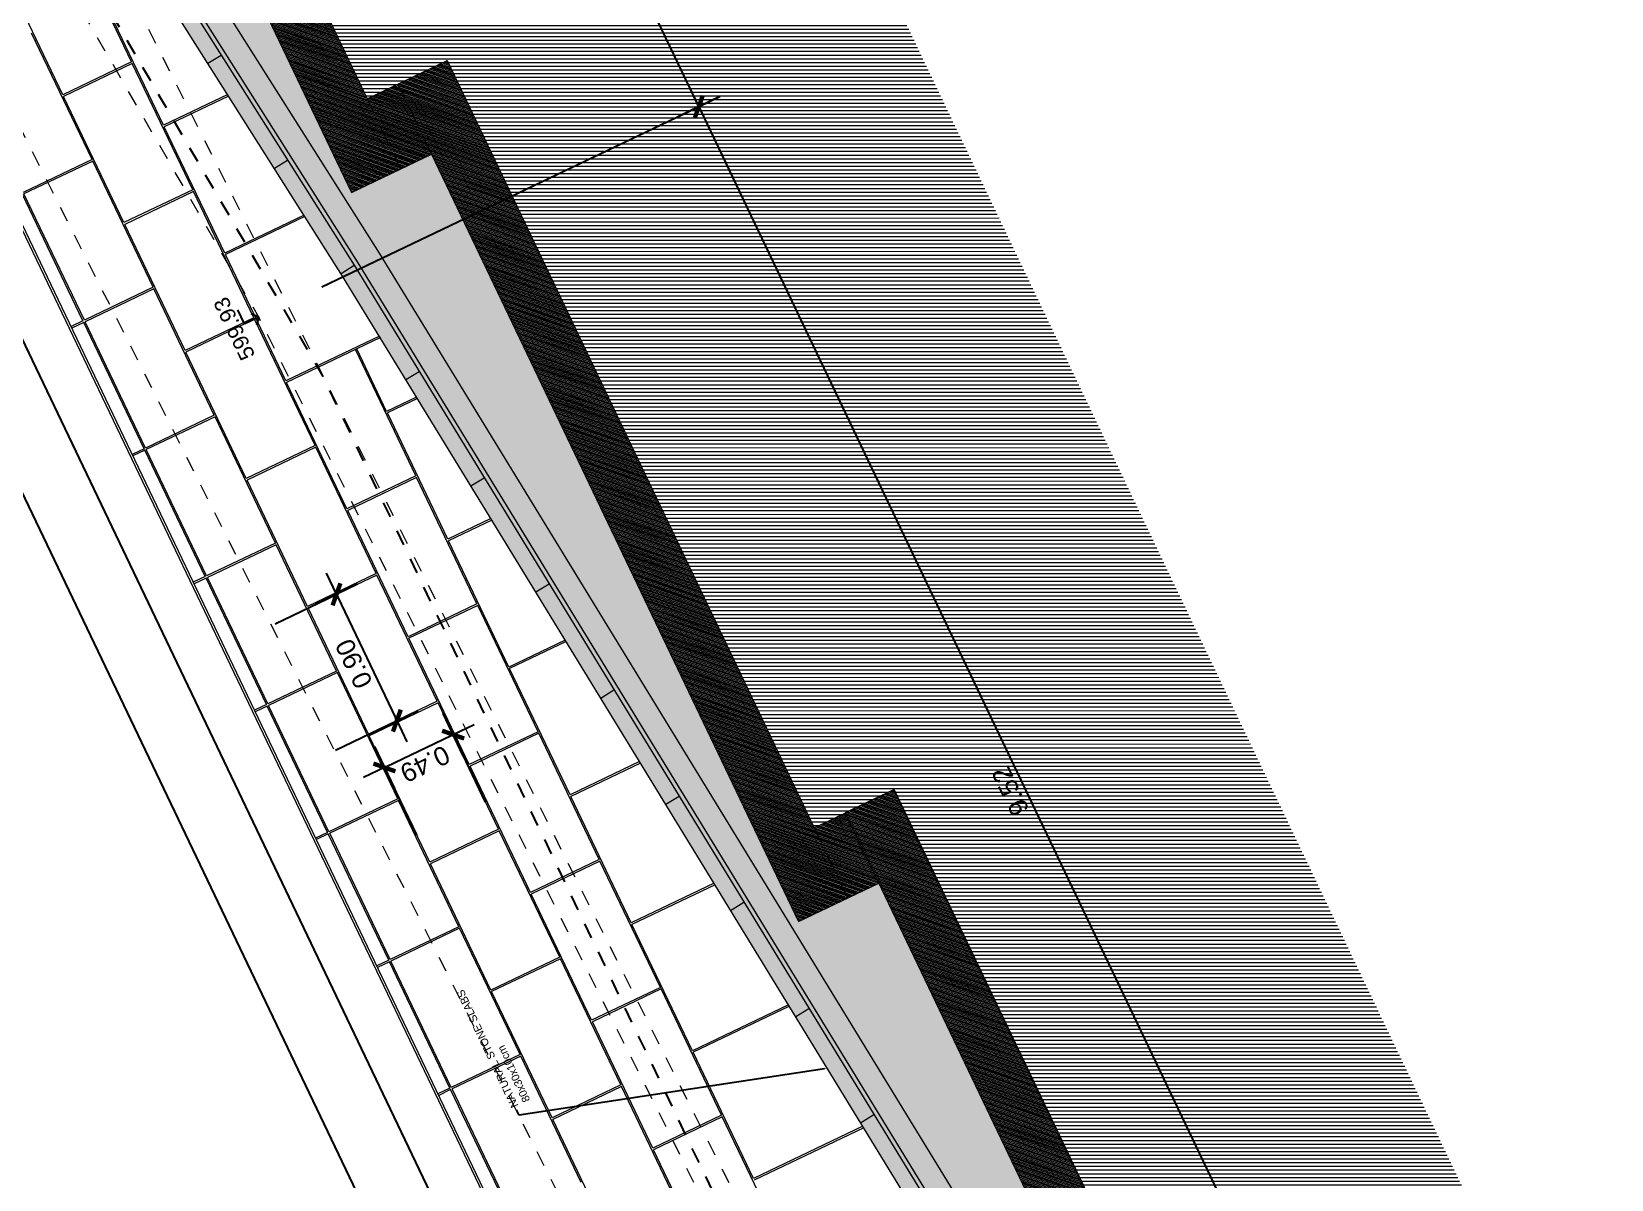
# Model space of a CAD drawing. Header units: metres. Extents: x 678805 to 1359287, y 2747329 to 5497370.
# Drawn here: x 679480.14 to 679490.3, y 2747440.19 to 2747447.57 of the extents above; entities that cross this region are included whole.
import ezdxf
from ezdxf import colors
from ezdxf.entities.mleader import LeaderData, LeaderLine
from ezdxf.enums import TextEntityAlignment as Align
from ezdxf.math import Vec2, Vec3

# ---------------------------------------------------------------- set-up
doc = ezdxf.new("R2010")
doc.units = ezdxf.units.M
for name, pattern in [('XREF_MON_WATERFEATURE$0$Dash_2_', [0.25, 0.125, -0.125]), ('XREF_MON_WATERFEATURE$0$DASHEDX2', [1.5, 1, -0.5]), ('XREF_MON_WATERFEATURE$0$TRAZOS2', [9.525, 6.35, -3.175])]:
    doc.linetypes.add(name, pattern=pattern)
for name, color, linetype, true_color in [('02-L-Waterfeatures 01', 7, 'Continuous', 0x4da6ff), ('XREF_MON_WATERFEATURE$0$01-TX-Dimensions_1-50', 7, 'Continuous', 0x3f5f7f), ('XREF_MON_WATERFEATURE$0$EIT_3 TR sorra', 7, 'Continuous', 0xd8ceb0)]:
    doc.layers.add(name, color=color, linetype=linetype, true_color=true_color)
for name, color, linetype in [('XREF_MON_WATERFEATURE$0$01-TX', 7, 'Continuous'), ('XREF_MON_WATERFEATURE$0$02-L-Water Level', 140, 'Continuous'), ('XREF_MON_WATERFEATURE$0$COTAUX', 7, 'Continuous')]:
    doc.layers.add(name, color=color, linetype=linetype)
for name, color, linetype, lineweight, true_color in [('XREF_MON_WATERFEATURE$0$02-L-projecció', 7, 'Continuous', 5, 0x636363), ('XREF_MON_WATERFEATURE$0$02-L-projecció 2', 7, 'Continuous', 5, 0x636363), ('XREF_MON_WATERFEATURE$0$03-TR-Paviment_08_Natural Stone Bleachers', 7, 'Continuous', 5, 0xafad9d), ('XREF_MON_WATERFEATURE$0$3-TR D formigó', 7, 'Continuous', 5, 0x666666), ('XREF_MON_WATERFEATURE$0$3-TR tot_u', 7, 'Continuous', 5, 0x787878)]:
    doc.layers.add(name, color=color, linetype=linetype, lineweight=lineweight, true_color=true_color)
doc.layers.add('XREF_MON_WATERFEATURE$0$02-L-seccionat', color=6, linetype='Continuous', lineweight=5)
doc.layers.add('XREF_MON_WATERFEATURE$0$3-TR terra compactada', color=45, linetype='Continuous', lineweight=0)
doc.styles.add('XREF_MON_WATERFEATURE$0$Standard', font='arial.ttf')
doc.dimstyles.new('XREF_MON_WATERFEATURE$0$E50', dxfattribs={"dimscale": 0.03, "dimtxt": 4, "dimasz": 0.5, "dimexe": 0.1, "dimexo": 15, "dimgap": 1, "dimtad": 1, "dimzin": 0, "dimdsep": 46, "dimtxsty": 'XREF_MON_WATERFEATURE$0$Standard', "dimblk1": 'XREF_MON_WATERFEATURE$0$LINCOT200', "dimblk2": 'XREF_MON_WATERFEATURE$0$LINCOT200', "dimsah": 1, "dimcen": 0.1, "dimdle": 0.1, "dimclrt": 256, "dimadec": 0, "dimazin": 0, "dimtfac": 0.015385, "dimtofl": 0, "dimtmove": 0, "dimatfit": 3, "dimldrblk": 'XREF_MON_WATERFEATURE$0$LINCOT200', "dimfxl": 1, "dimtolj": 1, "dimtzin": 0, "dimarcsym": 0})
pattern_1 = [(45.00369, (0, 0), (-0.0056572186, 0.0056564898), [])]

# ---------------------------------------------------------------- blocks, each defined once
blk = doc.blocks.new('XREF_MON_WATERFEATURE$0$View P3')
at = {"layer": 'XREF_MON_WATERFEATURE$0$03-TR-Paviment_08_Natural Stone Bleachers'}
h = blk.add_hatch(dxfattribs=at)
h.set_pattern_fill('DASH', color=256, scale=0.0015, angle=233.4975, style=0, double=1)
h.set_pattern_definition([(349.055117, (-10.2199265, 48.01), (0.00558010167, 0.00377164127), [0.0047625, -0.0047625])])
h.paths.add_polyline_path([(4.685, -1.285), (4.784, -1.285), (4.784, -2.655), (14.314, -1.67), (28.763, 0.05), (28.892, 0.06), (28.937, 0.06), (28.937, -0.03), (14.325, -1.769), (4.684, -2.766), (4.685, -1.285)])
at = {"layer": 'XREF_MON_WATERFEATURE$0$3-TR D formigó'}
h = blk.add_hatch(dxfattribs=at)
h.set_pattern_fill('_USER', color=256, scale=0.008, angle=45.0037, pattern_type=0)
h.set_pattern_definition(pattern_1)
h.paths.add_polyline_path([(9.807, -2.874), (9.307, -2.874), (9.307, -3.096), (9.807, -3.096)])
h.paths.add_polyline_path([(15.274, -2.524), (14.774, -2.524), (9.307, -2.524), (9.307, -2.874), (9.807, -2.874), (15.274, -2.874)])
h.paths.add_polyline_path([(15.274, -2.303), (14.774, -2.303), (14.774, -2.524), (15.274, -2.524)])
h.paths.add_polyline_path([(20.741, -1.953), (20.241, -1.953), (14.774, -1.953), (14.774, -2.303), (15.274, -2.303), (20.741, -2.303)])
h.paths.add_polyline_path([(20.741, -1.652), (20.241, -1.652), (20.241, -1.953), (20.741, -1.953)])
h.paths.add_polyline_path([(26.211, -1.652), (26.211, -1.001), (28.937, -1.001), (28.937, -0.651), (25.711, -0.651), (25.711, -1.302), (20.241, -1.302), (20.241, -1.652), (20.741, -1.652)])
h = blk.add_hatch(dxfattribs=at)
h.set_pattern_fill('_USER', color=256, scale=0.008, angle=45.0037, pattern_type=0)
h.set_pattern_definition(pattern_1)
h.paths.add_polyline_path([(4.685, -1.448), (3.985, -1.447), (3.986, -1.584), (3.986, -1.591), (1.736, -2.305), (1.235, -2.304), (1.235, -3.004), (2.186, -3.004), (2.186, -2.372), (3.986, -1.8), (4.285, -1.8), (4.285, -3.096), (3.534, -3.096), (3.534, -3.446), (9.807, -3.446), (9.807, -3.096), (4.684, -3.096), (4.684, -2.766), (4.684, -2.766)])
at = {"layer": 'XREF_MON_WATERFEATURE$0$3-TR terra compactada'}
h = blk.add_hatch(dxfattribs=at)
h.set_pattern_fill('LINE', color=256, scale=0.0075, angle=-115.55755, style=0)
h.paths.add_polyline_path([(33.425, -5.638), (33.425, -0.19), (28.937, -0.261), (28.937, -1.001), (26.211, -1.001), (26.211, -1.652), (20.741, -1.652), (20.741, -2.303), (15.274, -2.303), (15.274, -2.874), (9.807, -2.874), (9.807, -3.414), (9.807, -3.446), (3.534, -3.446), (3.534, -3.096), (4.285, -3.096), (4.285, -1.8), (3.986, -1.8), (2.186, -2.372), (2.186, -3.004), (1.235, -3.004), (1.235, -2.476), (0.86, -2.476), (-0.986, -2.44), (-0.986, -5.638)])
at = {"layer": 'XREF_MON_WATERFEATURE$0$3-TR tot_u'}
h = blk.add_hatch(dxfattribs=at)
h.set_pattern_fill('AR-CONC', color=256, scale=0.00025, angle=90.2657)
h.paths.add_polyline_path([(28.937, -0.058), (14.328, -1.797), (4.684, -2.794), (4.684, -2.945), (14.344, -1.946), (28.937, -0.209)])
h = blk.add_hatch(dxfattribs=at)
h.set_pattern_fill('AR-CONC', color=256, scale=0.0008, angle=90.2657)
h.paths.add_polyline_path([(20.241, -1.953), (20.241, -1.302), (25.711, -1.302), (25.711, -0.651), (28.937, -0.651), (28.937, -0.209), (14.344, -1.946), (4.684, -2.945), (4.684, -3.096), (9.307, -3.096), (9.307, -2.524), (14.774, -2.524), (14.774, -1.953)])
at = {"layer": 'XREF_MON_WATERFEATURE$0$EIT_3 TR sorra'}
h = blk.add_hatch(dxfattribs=at)
h.set_pattern_fill('ANSI36', color=256, scale=0.001075, angle=0.62836, style=0, double=1)
h.paths.add_polyline_path([(28.937, -0.03), (14.325, -1.769), (4.684, -2.766), (4.684, -2.794), (14.328, -1.797), (28.937, -0.058)])
at = {"layer": 'XREF_MON_WATERFEATURE$0$02-L-projecció', "linetype": 'XREF_MON_WATERFEATURE$0$TRAZOS2', "ltscale": 0.01, "flags": 128}
for points in [[(3.884, -1.273), (4.784, -1.26), (14.309, -1.07), (28.892, 0.06)], [(4.783, -1.46), (4.788, -1.46), (18.35, -1.189)]]:
    blk.add_lwpolyline(points, dxfattribs=at)
at = {"layer": 'XREF_MON_WATERFEATURE$0$02-L-projecció'}
for points in [[(28.937, -0.058), (14.328, -1.797), (4.683, -2.794)], [(28.937, -0.209), (14.344, -1.946), (4.684, -2.945)]]:
    blk.add_lwpolyline(points, dxfattribs=at)
at = {"layer": 'XREF_MON_WATERFEATURE$0$02-L-projecció', "linetype": 'XREF_MON_WATERFEATURE$0$TRAZOS2', "ltscale": 0.01}
for points in [[(15.274, -2.303), (14.774, -2.303)], [(14.774, -2.524), (15.274, -2.524)], [(9.807, -2.874), (9.307, -2.874)], [(9.307, -3.096), (9.807, -3.096)]]:
    blk.add_lwpolyline(points, dxfattribs=at)
at = {"layer": 'XREF_MON_WATERFEATURE$0$02-L-projecció 2'}
for points in [[(4.685, -1.285), (4.685, 0.06), (28.937, 0.06)], [(7.484, 0.045), (26.178, 0.045)], [(9.296, -0.04), (9.296, 0.045)], [(9.307, -0.04), (9.307, 0.045)], [(10.207, -0.04), (10.207, 0.045)], [(10.218, -0.04), (10.218, 0.045)], [(11.118, -0.04), (11.118, 0.045)], [(11.129, -0.04), (11.129, 0.045)], [(12.029, -0.04), (12.029, 0.045)], [(12.04, -0.04), (12.04, 0.045)], [(12.94, -0.04), (12.94, 0.045)], [(12.952, -0.04), (12.952, 0.045)], [(13.852, -0.04), (13.852, 0.045)], [(13.863, -0.04), (13.863, 0.045)], [(14.763, -0.04), (14.763, 0.045)], [(14.774, -0.04), (14.774, 0.045)], [(8.396, -0.04), (9.296, -0.04)], [(8.396, -0.05), (9.296, -0.05)], [(9.296, -0.54), (9.296, -0.05)], [(9.307, -0.04), (10.207, -0.04)], [(9.307, -0.54), (9.307, -0.05)], [(9.307, -0.05), (10.207, -0.05)], [(10.207, -0.54), (10.207, -0.05)], [(10.218, -0.04), (11.118, -0.04)], [(10.218, -0.54), (10.218, -0.05)], [(10.218, -0.05), (11.118, -0.05)], [(11.118, -0.54), (11.118, -0.05)], [(11.129, -0.04), (12.029, -0.04)], [(11.129, -0.54), (11.129, -0.05)], [(11.129, -0.05), (12.029, -0.05)], [(12.029, -0.54), (12.029, -0.05)], [(12.04, -0.04), (12.94, -0.04)], [(12.04, -0.54), (12.04, -0.05)], [(12.04, -0.05), (12.94, -0.05)], [(12.94, -0.54), (12.94, -0.05)], [(12.952, -0.04), (13.852, -0.04)], [(12.952, -0.54), (12.952, -0.05)], [(12.952, -0.05), (13.852, -0.05)], [(13.852, -0.54), (13.852, -0.05)], [(13.863, -0.04), (14.763, -0.04)], [(13.863, -0.54), (13.863, -0.05)], [(13.863, -0.05), (14.763, -0.05)], [(14.763, -0.54), (14.763, -0.05)], [(14.774, -0.04), (15.674, -0.04)], [(14.774, -0.54), (14.774, -0.05)], [(14.774, -0.05), (15.674, -0.05)], [(15.674, -0.54), (15.674, -0.05)], [(15.685, -0.54), (15.685, -0.05)], [(7.94, -0.55), (8.84, -0.55)], [(8.396, -0.54), (9.296, -0.54)], [(8.84, -1.04), (8.84, -0.55)], [(8.851, -0.55), (9.751, -0.55)], [(8.851, -1.04), (8.851, -0.55)], [(9.307, -0.54), (10.207, -0.54)], [(9.751, -1.04), (9.751, -0.55)], [(9.762, -0.55), (10.662, -0.55)], [(9.762, -1.04), (9.762, -0.55)], [(10.218, -0.54), (11.118, -0.54)], [(10.662, -1.04), (10.662, -0.55)], [(10.674, -0.55), (11.574, -0.55)], [(10.674, -1.04), (10.674, -0.55)], [(11.129, -0.54), (12.029, -0.54)], [(11.574, -1.04), (11.574, -0.55)], [(11.585, -0.55), (12.485, -0.55)], [(11.585, -1.04), (11.585, -0.55)], [(12.04, -0.54), (12.94, -0.54)], [(12.485, -1.04), (12.485, -0.55)], [(12.496, -0.55), (13.396, -0.55)], [(12.496, -1.04), (12.496, -0.55)], [(12.952, -0.54), (13.852, -0.54)], [(13.396, -1.04), (13.396, -0.55)], [(13.407, -0.55), (14.307, -0.55)], [(13.407, -1.04), (13.407, -0.55)], [(13.863, -0.54), (14.763, -0.54)], [(14.307, -1.04), (14.307, -0.55)], [(14.318, -0.55), (15.218, -0.55)], [(14.318, -1.04), (14.318, -0.55)], [(14.774, -0.54), (15.674, -0.54)], [(15.218, -1.04), (15.218, -0.55)], [(15.23, -0.55), (16.13, -0.55)], [(15.23, -1.04), (15.23, -0.55)], [(15.685, -0.54), (16.585, -0.54)], [(16.13, -1.04), (16.13, -0.55)], [(16.141, -0.55), (17.041, -0.55)], [(16.141, -1.04), (16.141, -0.55)], [(7.484, -1.05), (8.384, -1.05)], [(7.94, -1.04), (8.84, -1.04)], [(8.384, -1.54), (8.384, -1.05)], [(8.396, -1.05), (9.296, -1.05)], [(8.396, -1.54), (8.396, -1.05)], [(8.851, -1.04), (9.751, -1.04)], [(9.296, -1.54), (9.296, -1.05)], [(9.307, -1.05), (10.207, -1.05)], [(9.307, -1.54), (9.307, -1.05)], [(9.762, -1.04), (10.662, -1.04)], [(10.207, -1.54), (10.207, -1.05)], [(10.218, -1.05), (11.118, -1.05)], [(10.218, -1.54), (10.218, -1.05)], [(10.674, -1.04), (11.574, -1.04)], [(11.118, -1.54), (11.118, -1.05)], [(11.129, -1.05), (12.029, -1.05)], [(11.129, -1.54), (11.129, -1.05)], [(11.585, -1.04), (12.485, -1.04)], [(12.029, -1.54), (12.029, -1.05)], [(12.04, -1.05), (12.94, -1.05)], [(12.04, -1.54), (12.04, -1.05)], [(12.496, -1.04), (13.396, -1.04)], [(12.94, -1.54), (12.94, -1.05)], [(12.952, -1.05), (13.852, -1.05)], [(12.952, -1.54), (12.952, -1.05)], [(13.407, -1.04), (14.307, -1.04)], [(13.852, -1.718), (13.852, -1.05)], [(13.863, -1.05), (14.763, -1.05)], [(13.863, -1.717), (13.863, -1.05)], [(14.318, -1.04), (15.218, -1.04)], [(14.763, -1.616), (14.763, -1.05)], [(14.774, -1.05), (15.674, -1.05)], [(14.774, -1.615), (14.774, -1.05)], [(15.23, -1.04), (16.13, -1.04)], [(15.674, -1.508), (15.674, -1.05)], [(15.685, -1.05), (16.585, -1.05)], [(15.685, -1.507), (15.685, -1.05)], [(16.141, -1.04), (17.041, -1.04)], [(7.484, -1.54), (8.384, -1.54)], [(7.929, -2.33), (7.929, -1.55)], [(7.94, -1.55), (8.84, -1.55)], [(7.94, -2.329), (7.94, -1.55)], [(8.396, -1.54), (9.296, -1.54)], [(8.84, -2.236), (8.84, -1.55)], [(8.851, -1.55), (9.751, -1.55)], [(8.851, -2.235), (8.851, -1.55)], [(9.307, -1.54), (10.207, -1.54)], [(9.751, -2.142), (9.751, -1.55)], [(9.762, -1.55), (10.662, -1.55)], [(9.762, -2.14), (9.762, -1.55)], [(10.218, -1.54), (11.118, -1.54)], [(10.662, -2.047), (10.662, -1.55)], [(10.674, -1.55), (11.574, -1.55)], [(10.674, -2.046), (10.674, -1.55)], [(11.129, -1.54), (12.029, -1.54)], [(11.574, -1.953), (11.574, -1.55)], [(11.585, -1.55), (12.485, -1.55)], [(11.585, -1.952), (11.585, -1.55)], [(12.04, -1.54), (12.94, -1.54)], [(12.485, -1.859), (12.485, -1.55)], [(12.496, -1.55), (13.396, -1.55)], [(12.496, -1.858), (12.496, -1.55)], [(12.952, -1.54), (13.852, -1.54)], [(13.396, -1.765), (13.396, -1.55)], [(13.407, -1.55), (13.852, -1.55)], [(13.407, -1.764), (13.407, -1.55)]]:
    blk.add_lwpolyline(points, dxfattribs=at)
at = {"layer": 'XREF_MON_WATERFEATURE$0$02-L-projecció 2', "linetype": 'XREF_MON_WATERFEATURE$0$TRAZOS2', "ltscale": 0.01}
blk.add_lwpolyline([(4.784, -0.851), (5.234, -0.845), (5.234, -0.707), (5.684, -0.702), (5.684, -0.564), (6.136, -0.559), (6.134, -0.421), (6.796, -0.41), (28.892, 0.06)], dxfattribs=at)
at = {"layer": 'XREF_MON_WATERFEATURE$0$02-L-seccionat'}
for p, q in [((15.922, -1.478), (15.933, -1.578)), ((15.128, -1.573), (15.138, -1.672)), ((14.333, -1.668), (14.344, -1.767)), ((13.538, -1.75), (13.548, -1.85)), ((11.946, -1.915), (11.956, -2.014)), ((12.742, -1.832), (12.752, -1.932)), ((11.15, -1.997), (11.161, -2.096)), ((10.355, -2.079), (10.365, -2.179)), ((9.559, -2.161), (9.569, -2.261)), ((7.967, -2.326), (7.978, -2.425)), ((8.763, -2.244), (8.773, -2.343))]:
    blk.add_line(p, q, dxfattribs=at)
blk.add_lwpolyline([(4.685, -1.285), (4.784, -1.285), (4.784, -2.655), (14.314, -1.67), (28.763, 0.05), (28.892, 0.06), (28.937, 0.06), (28.937, -0.03), (14.325, -1.769), (4.684, -2.766), (4.685, -1.285)], close=True, dxfattribs=at)
for points in [[(25.711, -1.302), (20.241, -1.302), (20.241, -1.953), (14.774, -1.953), (14.774, -2.524), (9.307, -2.524), (9.307, -3.096)], [(1.235, -2.304), (1.235, -3.004), (2.186, -3.004), (2.186, -2.372), (3.986, -1.8), (4.285, -1.8), (4.285, -3.096), (3.534, -3.096), (3.534, -3.446), (9.807, -3.446), (9.807, -3.096), (4.684, -3.096), (4.685, -1.448)], [(26.211, -1.652), (20.741, -1.652), (20.741, -2.303), (15.274, -2.303), (15.274, -2.874), (9.807, -2.874), (9.807, -3.446)]]:
    blk.add_lwpolyline(points, dxfattribs=at)
at = {"layer": 'XREF_MON_WATERFEATURE$0$02-L-Water Level', "linetype": 'XREF_MON_WATERFEATURE$0$Dash_2_', "ltscale": 0.35, "flags": 128}
blk.add_lwpolyline([(4.785, -1.279), (13.784, -1.279), (26.178, -0.258)], dxfattribs=at)
blk = doc.blocks.new('XREF_MON_WATERFEATURE$0$LINCOT200')
for p, q in [((0, -10), (0, 10)), ((0, 0), (10, 0))]:
    blk.add_line(p, q)
at = {"const_width": 1.88}
blk.add_lwpolyline([(3.54, -3.54), (-3.54, 3.54)], dxfattribs=at)
at = {"layer": 'XREF_MON_WATERFEATURE$0$COTAUX'}
blk.add_line((0, 0), (-1.25, 0), dxfattribs=at)
blk = doc.blocks.new('*D612')
at = {"layer": 'DEFPOINTS', "color": 0, "transparency": 16777216}
for p in [(679474.273, 2747458.447), (679473.615, 2747458.132), (679484.693, 2747436.656)]:
    blk.add_point(p, dxfattribs=at)
at = {"layer": 'XREF_MON_WATERFEATURE$0$01-TX-Dimensions_1-50', "color": 0, "lineweight": -2, "transparency": 16777216}
for p, q in [((679473.867, 2747458.252), (679473.612, 2747458.13)), ((679484.029, 2747436.356), (679473.622, 2747458.118)), ((679484.287, 2747436.462), (679484.032, 2747436.341))]:
    blk.add_line(p, q, dxfattribs=at)
at = {"layer": 'XREF_MON_WATERFEATURE$0$01-TX-Dimensions_1-50', "color": 0, "lineweight": -2, "transparency": 16777216, "xscale": 0.015, "yscale": 0.015, "zscale": 0.015}
for p, rotation in [((679473.615, 2747458.132), 115.5575828872426), ((679484.035, 2747436.342), 295.5575828872426)]:
    blk.add_blockref('XREF_MON_WATERFEATURE$0$LINCOT200', p, dxfattribs=dict(at, rotation=rotation))
at = {"layer": 'XREF_MON_WATERFEATURE$0$01-TX-Dimensions_1-50', "transparency": 16777216, "insert": (679478.198, 2747448.337), "char_height": 0.12, "attachment_point": 5, "rotation": 115.5576, "style": 'XREF_MON_WATERFEATURE$0$Standard'}
blk.add_mtext('\\A1;24.15', dxfattribs=at)
blk = doc.blocks.new('*D613')
at = {"layer": 'DEFPOINTS', "color": 0, "transparency": 16777216}
for p in [(679475.458, 2747455.967), (679484.693, 2747436.656), (679484.418, 2747436.525)]:
    blk.add_point(p, dxfattribs=at)
at = {"layer": 'XREF_MON_WATERFEATURE$0$01-TX-Dimensions_1-50', "color": 0, "lineweight": -2, "transparency": 16777216}
for p, q in [((679475.052, 2747455.773), (679475.181, 2747455.834)), ((679475.19, 2747455.822), (679484.412, 2747436.539)), ((679484.287, 2747436.462), (679484.416, 2747436.524))]:
    blk.add_line(p, q, dxfattribs=at)
at = {"layer": 'XREF_MON_WATERFEATURE$0$01-TX-Dimensions_1-50', "color": 0, "lineweight": -2, "transparency": 16777216, "xscale": 0.015, "yscale": 0.015, "zscale": 0.015}
for p, rotation in [((679475.184, 2747455.836), 115.5575828872426), ((679484.418, 2747436.525), 295.5575828872426)]:
    blk.add_blockref('XREF_MON_WATERFEATURE$0$LINCOT200', p, dxfattribs=dict(at, rotation=rotation))
at = {"layer": 'XREF_MON_WATERFEATURE$0$01-TX-Dimensions_1-50', "transparency": 16777216, "insert": (679479.115, 2747447.404), "char_height": 0.12, "attachment_point": 5, "rotation": 115.5576, "style": 'XREF_MON_WATERFEATURE$0$Standard'}
blk.add_mtext('\\A1;21.40', dxfattribs=at)
blk = doc.blocks.new('*D622')
at = {"layer": 'DEFPOINTS', "color": 0, "transparency": 16777216}
for p in [(679479.307, 2747457.807), (679475.919, 2747456.187), (679481.603, 2747445.737)]:
    blk.add_point(p, dxfattribs=at)
at = {"layer": 'XREF_MON_WATERFEATURE$0$01-TX-Dimensions_1-50', "color": 0, "lineweight": -2, "transparency": 16777216}
for p, q in [((679476.325, 2747456.381), (679479.309, 2747457.809)), ((679484.426, 2747447.103), (679479.313, 2747457.794)), ((679482.009, 2747445.931), (679484.435, 2747447.091))]:
    blk.add_line(p, q, dxfattribs=at)
at = {"layer": 'XREF_MON_WATERFEATURE$0$01-TX-Dimensions_1-50', "color": 0, "lineweight": -2, "transparency": 16777216, "xscale": 0.015, "yscale": 0.015, "zscale": 0.015}
for p, rotation in [((679479.307, 2747457.807), 115.5575828872426), ((679484.432, 2747447.089), 295.5575828872426)]:
    blk.add_blockref('XREF_MON_WATERFEATURE$0$LINCOT200', p, dxfattribs=dict(at, rotation=rotation))
at = {"layer": 'XREF_MON_WATERFEATURE$0$01-TX-Dimensions_1-50', "transparency": 16777216, "insert": (679481.787, 2747452.409), "char_height": 0.12, "attachment_point": 5, "rotation": 115.5576, "style": 'XREF_MON_WATERFEATURE$0$Standard'}
blk.add_mtext('\\A1;11.88', dxfattribs=at)
blk = doc.blocks.new('*D623')
at = {"layer": 'DEFPOINTS', "color": 0, "transparency": 16777216}
for p in [(679481.603, 2747445.737), (679488.541, 2747438.497), (679485.907, 2747437.237)]:
    blk.add_point(p, dxfattribs=at)
at = {"layer": 'XREF_MON_WATERFEATURE$0$01-TX-Dimensions_1-50', "color": 0, "lineweight": -2, "transparency": 16777216}
for p, q in [((679482.009, 2747445.931), (679484.435, 2747447.091)), ((679484.439, 2747447.076), (679488.535, 2747438.51)), ((679486.312, 2747437.431), (679488.544, 2747438.498))]:
    blk.add_line(p, q, dxfattribs=at)
at = {"layer": 'XREF_MON_WATERFEATURE$0$01-TX-Dimensions_1-50', "color": 0, "lineweight": -2, "transparency": 16777216, "xscale": 0.015, "yscale": 0.015, "zscale": 0.015}
for p, rotation in [((679484.432, 2747447.089), 115.5575828872426), ((679488.541, 2747438.497), 295.5575828872426)]:
    blk.add_blockref('XREF_MON_WATERFEATURE$0$LINCOT200', p, dxfattribs=dict(at, rotation=rotation))
at = {"layer": 'XREF_MON_WATERFEATURE$0$01-TX-Dimensions_1-50', "transparency": 16777216, "insert": (679486.435, 2747442.69), "char_height": 0.12, "attachment_point": 5, "rotation": 115.5576, "style": 'XREF_MON_WATERFEATURE$0$Standard'}
blk.add_mtext('\\A1;9.52', dxfattribs=at)
blk = doc.blocks.new('*D669')
at = {"layer": 'DEFPOINTS', "color": 0, "transparency": 16777216}
for p in [(679482.853, 2747443.052), (679483.255, 2747442.212), (679482.813, 2747442.001)]:
    blk.add_point(p, dxfattribs=at)
at = {"layer": 'XREF_MON_WATERFEATURE$0$01-TX-Dimensions_1-50', "color": 0, "lineweight": -2, "transparency": 16777216}
for p, q in [((679482.425, 2747442.848), (679482.84, 2747443.046)), ((679483.061, 2747442.618), (679482.852, 2747443.055)), ((679482.619, 2747442.407), (679482.41, 2747442.844))]:
    blk.add_line(p, q, dxfattribs=at)
at = {"layer": 'XREF_MON_WATERFEATURE$0$01-TX-Dimensions_1-50', "color": 0, "lineweight": -2, "transparency": 16777216, "xscale": 0.015, "yscale": 0.015, "zscale": 0.015}
for p, rotation in [((679482.853, 2747443.052), 25.55758283449007), ((679482.411, 2747442.841), 205.5575828344901)]:
    blk.add_blockref('XREF_MON_WATERFEATURE$0$LINCOT200', p, dxfattribs=dict(at, rotation=rotation))
at = {"layer": 'XREF_MON_WATERFEATURE$0$01-TX-Dimensions_1-50', "transparency": 16777216, "insert": (679482.672, 2747442.864), "char_height": 0.12, "attachment_point": 5, "rotation": 205.5576, "style": 'XREF_MON_WATERFEATURE$0$Standard'}
blk.add_mtext('\\A1;0.49', dxfattribs=at)
blk = doc.blocks.new('*D670')
at = {"layer": 'DEFPOINTS', "color": 0, "transparency": 16777216}
for p in [(679482.115, 2747443.959), (679482.491, 2747443.142), (679482.503, 2747443.147)]:
    blk.add_point(p, dxfattribs=at)
at = {"layer": 'XREF_MON_WATERFEATURE$0$01-TX-Dimensions_1-50', "color": 0, "lineweight": -2, "transparency": 16777216}
for p, q in [((679481.709, 2747443.765), (679482.1, 2747443.952)), ((679482.11, 2747443.94), (679482.485, 2747443.155)), ((679482.097, 2747442.953), (679482.489, 2747443.14))]:
    blk.add_line(p, q, dxfattribs=at)
at = {"layer": 'XREF_MON_WATERFEATURE$0$01-TX-Dimensions_1-50', "color": 0, "lineweight": -2, "transparency": 16777216, "xscale": 0.015, "yscale": 0.015, "zscale": 0.015}
for p, rotation in [((679482.103, 2747443.954), 115.557582859144), ((679482.491, 2747443.142), 295.557582859144)]:
    blk.add_blockref('XREF_MON_WATERFEATURE$0$LINCOT200', p, dxfattribs=dict(at, rotation=rotation))
at = {"layer": 'XREF_MON_WATERFEATURE$0$01-TX-Dimensions_1-50', "transparency": 16777216, "insert": (679482.215, 2747443.508), "char_height": 0.12, "attachment_point": 5, "rotation": 115.5576, "style": 'XREF_MON_WATERFEATURE$0$Standard'}
blk.add_mtext('\\A1;0.90', dxfattribs=at)
blk = doc.blocks.new('XREF_MON_WATERFEATURE$0$Cota altimetrica Seccion')
at = {"linetype": 'XREF_MON_WATERFEATURE$0$DASHEDX2', "ltscale": 0.5}
for points in [[(0, 0), (-0.77, 0.7)], [(0, 0), (0, 2.03), (3.99, 2.03)], [(0, 0), (0.77, 0.7)]]:
    blk.add_lwpolyline(points, dxfattribs=at)
at = {"ltscale": 0.3, "style": 'XREF_MON_WATERFEATURE$0$Standard'}
blk.add_attdef('COTES', text='', height=2, dxfattribs=at).set_placement((0, 3.5), align=Align.MIDDLE)
blk = doc.blocks.new('XREF_MON_WATERFEATURE')
at = {"rotation": 115.5575828872439}
blk.add_blockref('XREF_MON_WATERFEATURE$0$View P3', (679486.8109, 2747432.3662), dxfattribs=at)
at = {"layer": 'XREF_MON_WATERFEATURE$0$01-TX-Dimensions_1-50', "ltscale": 0.3, "xscale": 0.05, "yscale": 0.05, "zscale": 0.05, "rotation": 115.5802839659841}
blk.add_blockref('XREF_MON_WATERFEATURE$0$Cota altimetrica Seccion', (679481.6031, 2747445.7366), dxfattribs=at).add_auto_attribs({'COTES': '599.93'})
at = {"layer": 'XREF_MON_WATERFEATURE$0$01-TX-Dimensions_1-50'}
for base, p1, p2, picture, middle in [((679473.6151, 2747458.1318), (679484.6927, 2747436.6565), (679474.2734, 2747458.4466), '*D612', (679478.2804, 2747448.3759)), ((679484.4183, 2747436.5252), (679475.4583, 2747455.9669), (679484.6927, 2747436.6565), '*D613', (679479.1971, 2747447.4434)), ((679488.5412, 2747438.4969), (679481.6031, 2747445.7366), (679485.9065, 2747437.2369), '*D623', (679486.5171, 2747442.7295))]:
    dim = blk.add_linear_dim(base=base, p1=p1, p2=p2, angle=115.55758, dimstyle='XREF_MON_WATERFEATURE$0$E50', dxfattribs=at)
    dim.commit()
    dim.dimension.update_dxf_attribs({"geometry": picture, "text_midpoint": middle, "dimtype": 128})
dim = blk.add_linear_dim(base=(679479.3068, 2747457.8072), p1=(679481.6031, 2747445.7366), p2=(679475.9187, 2747456.187), angle=115.55758, dimstyle='XREF_MON_WATERFEATURE$0$E50', dxfattribs=at)
dim.commit()
dim.dimension.update_dxf_attribs({"geometry": '*D622', "text_midpoint": (679481.7871, 2747452.4089)})
dim = blk.add_aligned_dim(p1=(679482.1149, 2747443.9593), p2=(679482.5032, 2747443.1474), distance=-0.0131, dimstyle='XREF_MON_WATERFEATURE$0$E50', override={"dimtad": 4}, dxfattribs=at)
dim.commit()
dim.dimension.update_dxf_attribs({"geometry": '*D670', "text_midpoint": (679482.2149, 2747443.5083)})
dim = blk.add_linear_dim(base=(679482.8534, 2747443.0524), p1=(679482.8131, 2747442.001), p2=(679483.2551, 2747442.2124), angle=25.55758, dimstyle='XREF_MON_WATERFEATURE$0$E50', override={"dimtad": 4}, dxfattribs=at)
dim.commit()
dim.dimension.update_dxf_attribs({"geometry": '*D669', "text_midpoint": (679482.6324, 2747442.9467), "dimtype": 129})
at = {"layer": 'XREF_MON_WATERFEATURE$0$01-TX'}
ml = blk.add_multileader_mtext('Standard', dxfattribs=at)
ml.set_content('NATURAL STONE SLABS\\P80x30x10cm', color=256, style='XREF_MON_WATERFEATURE$0$Standard')
ml.set_leader_properties()
ml.build(insert=Vec2(0, 0))
ml.multileader.update_dxf_attribs({"dogleg_length": 0.0769, "arrow_head_size": 0.0192})
ctx = ml.context
ctx.base_point, ctx.char_height, ctx.arrow_head_size, ctx.landing_gap_size, ctx.plane_origin, ctx.plane_x_axis, ctx.plane_y_axis = Vec3(679483.2598, 2747440.6398), 0.05, 0.0192, 0.0192, Vec3(679483.6432, 2747439.1776), Vec3(-0.4281213, 0.9037213), Vec3(-0.9037213, -0.4281213)
notes = []
notes.append((ctx, [(0, (1, 1, 0), (679483.2763, 2747440.605), (-0.4281213, 0.9037213), 0.0385, [(0, [(679485.258, 2747440.9072)], 0, [])])]))
ctx.mtext.insert, ctx.mtext.text_direction, ctx.mtext.rotation, ctx.mtext.flow_direction = Vec3(679483.2286, 2747440.6462), Vec3(-0.4281213, 0.9037213), 1.5640721, 5
for ctx, leaders in notes:
    for number, flags, end, landing, length, lines in leaders:
        leader = LeaderData()
        leader.index, (leader.has_last_leader_line, leader.has_dogleg_vector, leader.attachment_direction) = number, flags
        leader.last_leader_point, leader.dogleg_vector, leader.dogleg_length = Vec3(end), Vec3(landing), length
        for number, points, colour, breaks in lines:
            line = LeaderLine()
            line.index, line.vertices, line.color, line.breaks = number, Vec3.list(points), colors.encode_raw_color(colour), breaks
            leader.lines.append(line)
        ctx.leaders.append(leader)

msp = doc.modelspace()

# ---------------------------------------------------------------- block references
at = {"layer": '02-L-Waterfeatures 01', "color": 18, "true_color": 0x000000}
msp.add_blockref('XREF_MON_WATERFEATURE', (0, 0), dxfattribs=at)

doc.saveas('drawing.dxf')
